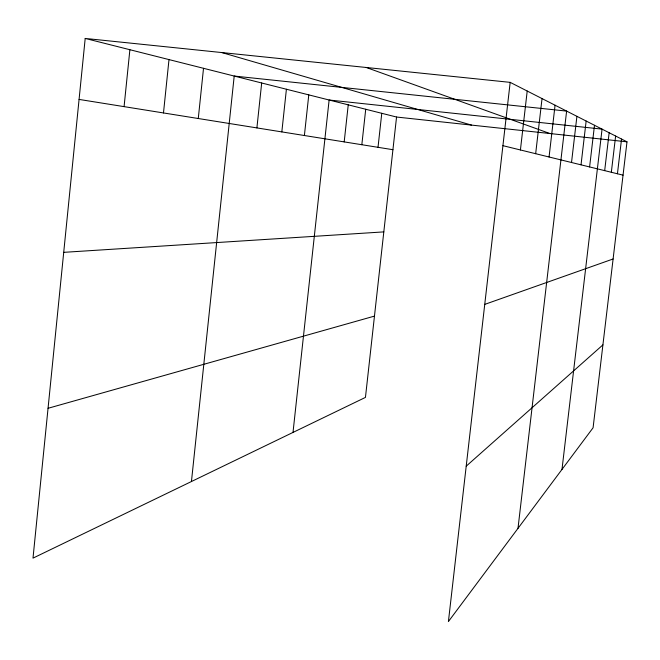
<?xml version="1.0" encoding="UTF-8"?>
<svg xmlns="http://www.w3.org/2000/svg" width="660" height="660" viewBox="0 0 660 660"><rect width="100%" height="100%" fill="white"/><g stroke="black" fill="none" stroke-linecap="round" stroke-linejoin="round"><path stroke-width="0.99" d="M85.198 38.437L33 558.129L365.45 397.402L396.553 117.035L85.198 38.437L510.172 82.36L627 141.826L593.084 427.771L448.412 621.563L510.172 82.36M124.08 106.631L129.888 49.723M163.49 112.942L168.993 59.59M198.272 118.519L203.519 68.302M191.45 481.528L234.209 76.057L566.618 111.094L518.001 528.338M256.897 127.908L261.682 82.987M281.828 131.909L286.407 89.232M304.392 135.523L308.781 94.875M293.007 432.424L329.125 100.015L602.06 129.129L561.99 469.417M344.19 141.9L348.241 104.841M361.828 144.721L365.722 109.255M378.015 147.312L381.769 113.305M520.418 149.969L527.208 91.031M535.664 153.706L542.033 98.579M549.062 156.998L555.068 105.212M571.519 162.508L576.914 116.333M581.023 164.835L586.154 121.036M589.603 166.947L594.495 125.276M604.676 170.643L609.147 132.734M611.333 172.276L615.623 136.034M617.438 173.77L621.547 139.045M466.207 466.174L602.918 344.875M484.745 304.384L613.107 258.984M48.048 408.292L374.467 316.107M63.715 252.343L383.815 231.891M396.553 117.035L627 141.826M79.076 99.421L392.931 149.704M502.92 145.67L623.048 175.148M221.801 52.561L471.553 125.103M366.25 67.485L549.895 133.526"/></g></svg>
